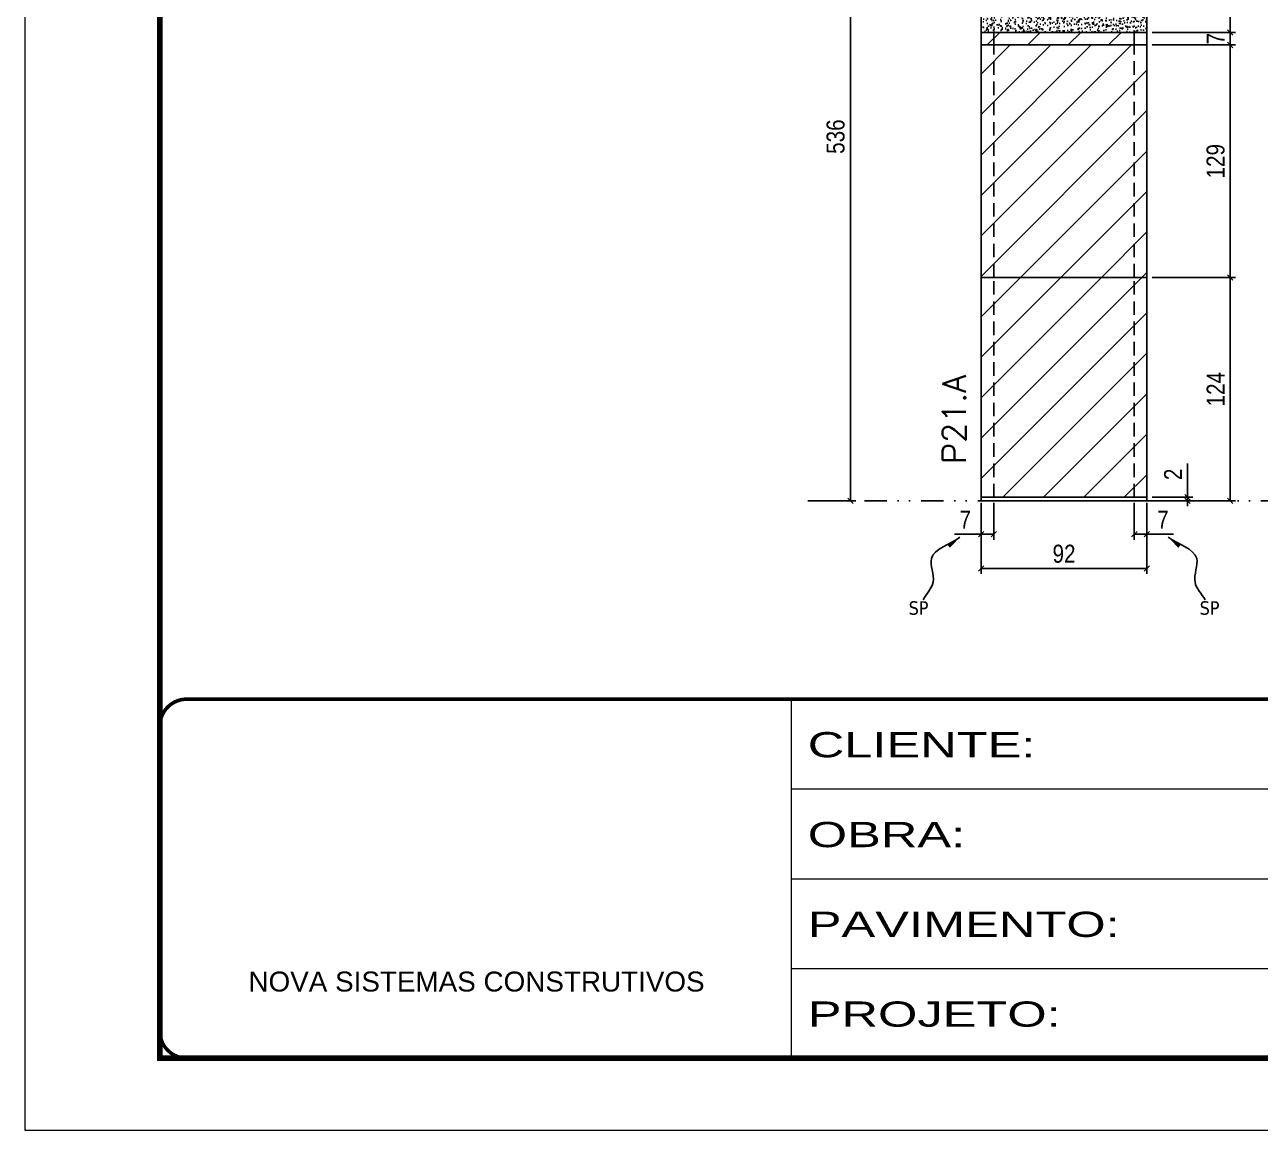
# Model space of a CAD drawing. Extents: x 28748 to 35002, y 14885 to 43501.
# Drawn here: x 30347 to 31033, y 41302 to 41916 of the extents above; entities that cross this region are included whole.
import ezdxf

# ---------------------------------------------------------------- set-up
doc = ezdxf.new("R2010")
doc.units = 0
for name, pattern in [('CONTINUO', [0]), ('DASHED', [0.75, 0.5, -0.25]), ('DIVIDE2', [0.625, 0.25, -0.125, 0, -0.125, 0, -0.125]), ('HIDDEN', [0.375, 0.25, -0.125])]:
    doc.linetypes.add(name, pattern=pattern)
for name, color, linetype in [('COTA', 241, 'Continuous'), ('Nível', 160, 'Continuous'), ('Painéis', 200, 'Continuous'), ('Sarrafo de Pressão', 42, 'HIDDEN'), ('texto', 7, 'Continuous')]:
    doc.layers.add(name, color=color, linetype=linetype)
for name, color, linetype, lineweight in [('Folhas', 255, 'Continuous', 9), ('Hachura', 251, 'Continuous', 9), ('SARRAFO DE PRESSAO', 251, 'DASHED', 9), ('Texto Seção', 7, 'Continuous', 15)]:
    doc.layers.add(name, color=color, linetype=linetype, lineweight=lineweight)
doc.styles.add('ARIAL', font='arial.ttf')
doc.styles.add('COTA TECNICA', font='techl___.ttf', dxfattribs={"height": 10})
doc.styles.add('COTA TECNICA-50', font='techl___.ttf', dxfattribs={"height": 10})
doc.styles.add('REGUA-120', font='ROMANS.shx', dxfattribs={"height": 15})
doc.styles.get("Standard").update_dxf_attribs({"font": 'arial.ttf'})
doc.styles.add('Tecnologia', font='')
doc.styles.get('Tecnologia').set_extended_font_data('Forgotten Futurist')
doc.dimstyles.new('COTA PAINEL-50', dxfattribs={"dimtxt": 10, "dimasz": 3, "dimexe": 3, "dimexo": 3, "dimgap": 3, "dimtad": 1, "dimdec": 1, "dimzin": 12, "dimdsep": 46, "dimtxsty": 'COTA TECNICA-50', "dimblk1": 'OBLIQUE', "dimblk2": 'OBLIQUE', "dimsah": 1, "dimcen": 0.9, "dimclrd": 4, "dimclre": 4, "dimclrt": 240, "dimadec": 1, "dimazin": 3, "dimtfac": 1, "dimtdec": 1, "dimtmove": 0, "dimatfit": 3, "dimfxl": 1, "dimtolj": 1, "dimtzin": 12, "dimarcsym": 0})
doc.dimstyles.new('PAINEL', dxfattribs={"dimtxt": 10, "dimasz": 3, "dimexe": 3, "dimexo": 3, "dimgap": 3, "dimtad": 1, "dimdec": 1, "dimzin": 12, "dimdsep": 46, "dimtxsty": 'COTA TECNICA', "dimblk1": 'OBLIQUE', "dimblk2": 'OBLIQUE', "dimsah": 1, "dimcen": 0.9, "dimclrd": 4, "dimclre": 4, "dimclrt": 240, "dimadec": 1, "dimazin": 3, "dimtfac": 1, "dimtdec": 1, "dimtmove": 0, "dimatfit": 3, "dimfxl": 1, "dimtolj": 1, "dimtzin": 12, "dimarcsym": 0})
doc.dimstyles.get("Standard").update_dxf_attribs({"dimtxt": 0.18, "dimasz": 0.18, "dimexe": 0.18, "dimexo": 0.0625, "dimgap": 0.09, "dimtad": 0, "dimtih": 1, "dimtoh": 1, "dimdec": 4, "dimzin": 0, "dimdsep": 46, "dimtxsty": 'Standard', "dimcen": 0.09, "dimadec": 0, "dimazin": 0, "dimtfac": 1, "dimtdec": 4, "dimtofl": 0, "dimtmove": 0, "dimatfit": 3, "dimfxl": 1, "dimtolj": 1, "dimtzin": 0, "dimarcsym": 0})
pattern_1 = [(45, (-100272.658, 8218.5), (-11.2253202, 11.2253202), [])]

# ---------------------------------------------------------------- blocks, each defined once
blk = doc.blocks.new('9999999999')
at = {"color": 30, "linetype": 'CONTINUO'}
for p, q in [((98564.56, 34230.21), (98564.56, 34429.45)), ((98564.56, 34379.64), (99583.98, 34379.64)), ((98564.56, 34329.83), (99487.98, 34329.83)), ((98564.56, 34280.02), (99487.98, 34280.02))]:
    blk.add_line(p, q, dxfattribs=at)
at = {"color": 30, "linetype": 'CONTINUO', "const_width": 2}
blk.add_lwpolyline([(99583.98, 34230.21), (99583.98, 34414.45, 0.414214), (99568.98, 34429.45), (98228.98, 34429.45, 0.414214), (98213.98, 34414.45), (98213.98, 34245.21, 0.414214), (98228.98, 34230.21), (99583.98, 34230.21)], format="xyb", dxfattribs=at)
at = {"layer": 'Folhas'}
blk.add_lwpolyline([(98138.98, 34190.21), (99623.98, 34190.21), (99623.98, 35240.21), (98138.98, 35240.21)], close=True, dxfattribs=at)
at = {"layer": 'Folhas', "color": 30, "const_width": 3}
blk.add_lwpolyline([(98213.98, 34230.21), (99583.98, 34230.21), (99583.98, 35200.21), (98213.98, 35200.21)], close=True, dxfattribs=at)
at = {"color": 7, "linetype": 'Continuous', "ltscale": 5, "style": 'ARIAL'}
blk.add_text('NOVA SISTEMAS CONSTRUTIVOS', height=11.0592, dxfattribs=at).set_placement((98263.19, 34267.21))
at = {"layer": 'Folhas', "color": 7, "style": 'Tecnologia', "width": 1.5}
for s, p in [('CLIENTE:', (98573.65, 34397.17)), ('OBRA:', (98573.65, 34347.31)), ('PAVIMENTO:', (98573.65, 34297.5)), ('PROJETO:', (98573.65, 34247.69))]:
    blk.add_text(s, height=14, dxfattribs=at).set_placement(p)
blk = doc.blocks.new('_Oblique')
at = {"color": 0, "linetype": 'ByBlock', "lineweight": -2}
blk.add_line((-0.5, -0.5), (0.5, 0.5), dxfattribs=at)
blk = doc.blocks.new('*D221')
at = {"layer": 'COTA', "color": 4, "linetype": 'ByBlock', "lineweight": -2, "transparency": 16777216}
for p, q in [((30784.5, 42187.41), (30808.22, 42187.41)), ((30805.22, 42187.41), (30805.22, 41651.41)), ((30784.5, 41651.41), (30808.22, 41651.41))]:
    blk.add_line(p, q, dxfattribs=at)
at = {"layer": 'Defpoints', "color": 0, "linetype": 'ByBlock', "transparency": 16777216}
for p in [(30781.5, 42187.41), (30781.5, 41651.41), (30805.22, 41651.41)]:
    blk.add_point(p, dxfattribs=at)
at = {"layer": 'COTA', "color": 4, "linetype": 'ByBlock', "lineweight": -2, "transparency": 16777216, "xscale": 3, "yscale": 3, "zscale": 3}
for p, rotation in [((30805.22, 42187.41), 90), ((30805.22, 41651.41), 270)]:
    blk.add_blockref('_Oblique', p, dxfattribs=dict(at, rotation=rotation))
at = {"layer": 'COTA', "color": 240, "linetype": 'ByBlock', "transparency": 16777216, "insert": (30797, 41853.57), "char_height": 10, "attachment_point": 5, "rotation": 90, "style": 'COTA TECNICA'}
blk.add_mtext('\\A1;536', dxfattribs=at)
blk = doc.blocks.new('*D222')
at = {"layer": 'COTA', "color": 4, "lineweight": -2, "transparency": 16777216}
for p, q in [((30877.79, 41650.41), (30877.79, 41610.96)), ((30969.79, 41650.41), (30969.79, 41610.96)), ((30877.79, 41613.96), (30969.79, 41613.96))]:
    blk.add_line(p, q, dxfattribs=at)
at = {"layer": 'Defpoints', "color": 0, "transparency": 16777216}
for p in [(30877.79, 41653.41), (30969.79, 41653.41), (30969.79, 41613.96)]:
    blk.add_point(p, dxfattribs=at)
at = {"layer": 'COTA', "color": 4, "lineweight": -2, "transparency": 16777216, "xscale": 3, "yscale": 3, "zscale": 3, "rotation": 180}
blk.add_blockref('_Oblique', (30877.79, 41613.96), dxfattribs=at)
at = {"layer": 'COTA', "color": 4, "lineweight": -2, "transparency": 16777216, "xscale": 3, "yscale": 3, "zscale": 3}
blk.add_blockref('_Oblique', (30969.79, 41613.96), dxfattribs=at)
at = {"layer": 'COTA', "color": 240, "transparency": 16777216, "insert": (30923.79, 41622.05), "char_height": 10, "attachment_point": 5, "style": 'COTA TECNICA'}
blk.add_mtext('\\A1;92', dxfattribs=at)
blk = doc.blocks.new('*D223')
at = {"layer": 'COTA', "color": 4, "lineweight": -2, "transparency": 16777216}
for p, q in [((30877.79, 41648.41), (30877.79, 41629.9)), ((30884.79, 41650.41), (30884.79, 41629.9)), ((30877.79, 41632.9), (30863.06, 41632.9)), ((30884.79, 41632.9), (30877.79, 41632.9))]:
    blk.add_line(p, q, dxfattribs=at)
at = {"layer": 'Defpoints', "color": 0, "transparency": 16777216}
for p in [(30877.79, 41651.41), (30884.79, 41653.41), (30877.79, 41632.9)]:
    blk.add_point(p, dxfattribs=at)
at = {"layer": 'COTA', "color": 4, "lineweight": -2, "transparency": 16777216, "xscale": 3, "yscale": 3, "zscale": 3, "rotation": 180}
blk.add_blockref('_Oblique', (30877.79, 41632.9), dxfattribs=at)
at = {"layer": 'COTA', "color": 4, "lineweight": -2, "transparency": 16777216, "xscale": 3, "yscale": 3, "zscale": 3}
blk.add_blockref('_Oblique', (30884.79, 41632.9), dxfattribs=at)
at = {"layer": 'COTA', "color": 240, "transparency": 16777216, "insert": (30868.93, 41640.98), "char_height": 10, "attachment_point": 5, "style": 'COTA TECNICA-50'}
blk.add_mtext('\\A1;7', dxfattribs=at)
blk = doc.blocks.new('*D224')
at = {"layer": 'COTA', "color": 4, "lineweight": -2, "transparency": 16777216}
for p, q in [((30962.79, 41650.41), (30962.79, 41629.9)), ((30969.79, 41648.41), (30969.79, 41629.9)), ((30962.79, 41632.9), (30969.79, 41632.9)), ((30969.79, 41632.9), (30984.52, 41632.9))]:
    blk.add_line(p, q, dxfattribs=at)
at = {"layer": 'Defpoints', "color": 0, "transparency": 16777216}
for p in [(30962.79, 41653.41), (30969.79, 41651.41), (30969.79, 41632.9)]:
    blk.add_point(p, dxfattribs=at)
at = {"layer": 'COTA', "color": 4, "lineweight": -2, "transparency": 16777216, "xscale": 3, "yscale": 3, "zscale": 3, "rotation": 180}
blk.add_blockref('_Oblique', (30962.79, 41632.9), dxfattribs=at)
at = {"layer": 'COTA', "color": 4, "lineweight": -2, "transparency": 16777216, "xscale": 3, "yscale": 3, "zscale": 3}
blk.add_blockref('_Oblique', (30969.79, 41632.9), dxfattribs=at)
at = {"layer": 'COTA', "color": 240, "transparency": 16777216, "insert": (30978.66, 41640.98), "char_height": 10, "attachment_point": 5, "style": 'COTA TECNICA-50'}
blk.add_mtext('\\A1;7', dxfattribs=at)
blk = doc.blocks.new('*D225')
at = {"layer": 'COTA', "color": 4, "lineweight": -2, "transparency": 16777216}
for p, q in [((30972.79, 41775.41), (31019.03, 41775.41)), ((31016.03, 41651.41), (31016.03, 41775.41)), ((30972.79, 41651.41), (31019.03, 41651.41))]:
    blk.add_line(p, q, dxfattribs=at)
at = {"layer": 'Defpoints', "color": 0, "transparency": 16777216}
for p in [(30969.79, 41775.41), (31016.03, 41775.41), (30969.79, 41651.41)]:
    blk.add_point(p, dxfattribs=at)
at = {"layer": 'COTA', "color": 4, "lineweight": -2, "transparency": 16777216, "xscale": 3, "yscale": 3, "zscale": 3}
for p, rotation in [((31016.03, 41775.41), 90), ((31016.03, 41651.41), 270)]:
    blk.add_blockref('_Oblique', p, dxfattribs=dict(at, rotation=rotation))
at = {"layer": 'COTA', "color": 240, "transparency": 16777216, "insert": (31007.96, 41713.41), "char_height": 10, "attachment_point": 5, "rotation": 90, "style": 'COTA TECNICA-50'}
blk.add_mtext('\\A1;124', dxfattribs=at)
blk = doc.blocks.new('*D226')
at = {"layer": 'COTA', "color": 4, "lineweight": -2, "transparency": 16777216}
for p, q in [((30992.32, 41653.41), (30992.32, 41672.22)), ((30972.79, 41653.41), (30995.32, 41653.41)), ((30972.79, 41651.41), (30995.32, 41651.41)), ((30992.32, 41651.41), (30992.32, 41653.41)), ((30992.32, 41651.41), (30992.32, 41648.41))]:
    blk.add_line(p, q, dxfattribs=at)
at = {"layer": 'Defpoints', "color": 0, "transparency": 16777216}
for p in [(30969.79, 41653.41), (30969.79, 41651.41), (30992.32, 41651.41)]:
    blk.add_point(p, dxfattribs=at)
at = {"layer": 'COTA', "color": 4, "lineweight": -2, "transparency": 16777216, "xscale": 3, "yscale": 3, "zscale": 3}
for p, rotation in [((30992.32, 41653.41), 270), ((30992.32, 41651.41), 90)]:
    blk.add_blockref('_Oblique', p, dxfattribs=dict(at, rotation=rotation))
at = {"layer": 'COTA', "color": 240, "transparency": 16777216, "insert": (30984.32, 41666.16), "char_height": 10, "attachment_point": 5, "rotation": 90, "style": 'COTA TECNICA-50'}
blk.add_mtext('\\A1;2', dxfattribs=at)
blk = doc.blocks.new('*D193')
at = {"layer": 'COTA', "color": 4, "linetype": 'ByBlock', "lineweight": -2, "transparency": 16777216}
for p, q in [((30972.79, 41904.41), (31019.03, 41904.41)), ((31016.03, 41904.41), (31016.03, 41775.41)), ((30972.79, 41775.41), (31019.03, 41775.41))]:
    blk.add_line(p, q, dxfattribs=at)
at = {"layer": 'Defpoints', "color": 0, "linetype": 'ByBlock', "transparency": 16777216}
for p in [(30969.79, 41904.41), (30969.79, 41775.41), (31016.03, 41775.41)]:
    blk.add_point(p, dxfattribs=at)
at = {"layer": 'COTA', "color": 4, "linetype": 'ByBlock', "lineweight": -2, "transparency": 16777216, "xscale": 3, "yscale": 3, "zscale": 3}
for p, rotation in [((31016.03, 41904.41), 90), ((31016.03, 41775.41), 270)]:
    blk.add_blockref('_Oblique', p, dxfattribs=dict(at, rotation=rotation))
at = {"layer": 'COTA', "color": 240, "linetype": 'ByBlock', "transparency": 16777216, "insert": (31007.95, 41839.91), "char_height": 10, "attachment_point": 5, "rotation": 90, "style": 'COTA TECNICA'}
blk.add_mtext('\\A1;129', dxfattribs=at)
blk = doc.blocks.new('*D1458')
at = {"layer": 'COTA', "color": 4, "lineweight": -2, "transparency": 16777216}
for p, q in [((30972.79, 41911.41), (31019.03, 41911.41)), ((31016.03, 41904.41), (31016.03, 41911.41)), ((30972.79, 41904.41), (31019.03, 41904.41))]:
    blk.add_line(p, q, dxfattribs=at)
at = {"layer": 'Defpoints', "color": 0, "transparency": 16777216}
for p in [(30969.79, 41911.41), (31016.03, 41911.41), (30969.79, 41904.41)]:
    blk.add_point(p, dxfattribs=at)
at = {"layer": 'COTA', "color": 4, "lineweight": -2, "transparency": 16777216, "xscale": 3, "yscale": 3, "zscale": 3}
for p, rotation in [((31016.03, 41911.41), 90), ((31016.03, 41904.41), 270)]:
    blk.add_blockref('_Oblique', p, dxfattribs=dict(at, rotation=rotation))
at = {"layer": 'COTA', "color": 240, "transparency": 16777216, "insert": (31007.96, 41907.91), "char_height": 10, "attachment_point": 5, "rotation": 90, "style": 'COTA TECNICA-50'}
blk.add_mtext('\\A1;7', dxfattribs=at)
blk = doc.blocks.new('*D2224')
at = {"layer": 'COTA', "color": 4, "lineweight": -2, "transparency": 16777216}
for p, q in [((30972.79, 41975.41), (31019.03, 41975.41)), ((31016.03, 41911.41), (31016.03, 41975.41)), ((30972.79, 41911.41), (31019.03, 41911.41))]:
    blk.add_line(p, q, dxfattribs=at)
at = {"layer": 'Defpoints', "color": 0, "transparency": 16777216}
for p in [(30969.79, 41975.41), (31016.03, 41975.41), (30969.79, 41911.41)]:
    blk.add_point(p, dxfattribs=at)
at = {"layer": 'COTA', "color": 4, "lineweight": -2, "transparency": 16777216, "xscale": 3, "yscale": 3, "zscale": 3}
for p, rotation in [((31016.03, 41975.41), 90), ((31016.03, 41911.41), 270)]:
    blk.add_blockref('_Oblique', p, dxfattribs=dict(at, rotation=rotation))
at = {"layer": 'COTA', "color": 240, "transparency": 16777216, "insert": (31007.93, 41943.41), "char_height": 10, "attachment_point": 5, "rotation": 90, "style": 'COTA TECNICA'}
blk.add_mtext('\\A1;64', dxfattribs=at)

msp = doc.modelspace()

# ---------------------------------------------------------------- hatches: boundary and pattern name
at = {"layer": 'COTA', "linetype": 'ByBlock'}
h = msp.add_hatch(dxfattribs=at)
h.set_pattern_fill('AR-CONC', color=256, scale=0.03)
h.paths.add_polyline_path([(30969.79, 41975.41), (30878.59, 41975.41), (30878.59, 41918.41), (30877.79, 41918.41), (30877.79, 41911.41), (30969.79, 41911.41)])
at = {"layer": 'Hachura', "linetype": 'ByBlock'}
h = msp.add_hatch(dxfattribs=at)
h.set_pattern_fill('ANSI31', color=256, scale=5)
h.paths.add_polyline_path([(30969.79, 41911.41), (30877.79, 41911.41), (30877.79, 41904.41), (30969.79, 41904.41)])
h = msp.add_hatch(dxfattribs=at)
h.set_pattern_fill('ANSI31', color=256, scale=5)
h.set_pattern_definition(pattern_1)
h.paths.add_polyline_path([(30969.79, 41904.41), (30877.79, 41904.41), (30877.79, 41775.41), (30969.79, 41775.41)])
h = msp.add_hatch(dxfattribs=at)
h.set_pattern_fill('ANSI31', color=256, scale=5)
h.set_pattern_definition(pattern_1)
h.paths.add_polyline_path([(30969.79, 41775.41), (30877.79, 41775.41), (30877.79, 41653.41), (30969.79, 41653.41)])

# ---------------------------------------------------------------- linework, layer by layer
at = {"layer": 'COTA', "linetype": 'ByBlock'}
for p, q in [((30877.79, 41911.41), (30877.79, 42187.41)), ((30969.79, 41975.41), (30969.79, 41911.41))]:
    msp.add_line(p, q, dxfattribs=at)
at = {"layer": 'Nível', "color": 4, "linetype": 'DIVIDE2', "ltscale": 50}
msp.add_line((30781.5, 41651.41), (31791.84, 41651.41), dxfattribs=at)
at = {"layer": 'Painéis'}
for p, q in [((30877.79, 41904.41), (30877.79, 41911.41)), ((30877.79, 41911.41), (30969.79, 41911.41)), ((30969.79, 41911.41), (30969.79, 41904.41)), ((30969.79, 41904.41), (30877.79, 41904.41))]:
    msp.add_line(p, q, dxfattribs=at)
for points in [[(30877.79, 41775.41), (30969.79, 41775.41), (30969.79, 41904.41), (30877.79, 41904.41)], [(30877.79, 41653.41), (30969.79, 41653.41), (30969.79, 41775.41), (30877.79, 41775.41)], [(30877.79, 41653.41), (30969.79, 41653.41), (30969.79, 41651.41), (30877.79, 41651.41)]]:
    msp.add_lwpolyline(points, close=True, dxfattribs=at)
at = {"layer": 'Sarrafo de Pressão', "ltscale": 30}
for p, q in [((30884.79, 41904.41), (30884.79, 41911.41)), ((30962.79, 41904.41), (30962.79, 41911.41)), ((30884.79, 41775.41), (30884.79, 41904.41)), ((30962.79, 41775.41), (30962.79, 41904.41)), ((30884.79, 41653.41), (30884.79, 41775.41)), ((30962.79, 41653.41), (30962.79, 41775.41))]:
    msp.add_line(p, q, dxfattribs=at)

# ---------------------------------------------------------------- block references
at = {"layer": 'SARRAFO DE PRESSAO', "color": 6, "linetype": 'ByBlock'}
msp.add_blockref('9999999999', (-67792.14, 7111.96), dxfattribs=at)

# ---------------------------------------------------------------- texts
at = {"layer": 'texto', "color": 0, "char_height": 7.5, "attachment_point": 5}
for insert in [(30843.02, 41591.92), (31004.57, 41591.92)]:
    msp.add_mtext('{\\fTahoma|b0|i0|c0|p34;\\C4;SP}', dxfattribs=dict(at, insert=insert))
at = {"layer": 'Texto Seção', "insert": (30869.25, 41671.88), "char_height": 13, "width": 285.3299, "attachment_point": 7, "rotation": 90, "style": 'REGUA-120'}
msp.add_mtext('P21.A', dxfattribs=at)

# ---------------------------------------------------------------- dimensions: what is measured, and where the dimension line sits
at = {"layer": 'COTA', "linetype": 'ByBlock'}
dim = msp.add_linear_dim(base=(30805.22, 41651.41), p1=(30781.5, 42187.41), p2=(30781.5, 41651.41), angle=90, dimstyle='PAINEL', dxfattribs=at)
dim.commit()
dim.dimension.update_dxf_attribs({"geometry": '*D221', "text_midpoint": (30805.22, 41853.57), "dimtype": 160})
at = {"layer": 'COTA'}
for base, p1, p2, angle, dimstyle, picture, middle in [((31016.03, 41975.41), (30969.79, 41911.41), (30969.79, 41975.41), 90, 'PAINEL', '*D2224', (31007.93, 41943.41)), ((31016.03, 41775.41), (30969.79, 41651.41), (30969.79, 41775.41), 90, 'COTA PAINEL-50', '*D225', (31007.96, 41713.41)), ((30877.79, 41632.9), (30884.79, 41653.41), (30877.79, 41651.41), 180, 'COTA PAINEL-50', '*D223', (30868.93, 41640.98))]:
    dim = msp.add_linear_dim(base=base, p1=p1, p2=p2, angle=angle, dimstyle=dimstyle, dxfattribs=at)
    dim.commit()
    dim.dimension.update_dxf_attribs({"geometry": picture, "text_midpoint": middle})
for base, p1, p2, picture, middle in [((31016.03, 41911.41), (30969.79, 41904.41), (30969.79, 41911.41), '*D1458', (31016.03, 41907.91)), ((30992.32, 41651.41), (30969.79, 41653.41), (30969.79, 41651.41), '*D226', (30992.32, 41666.16))]:
    dim = msp.add_linear_dim(base=base, p1=p1, p2=p2, angle=90, dimstyle='COTA PAINEL-50', dxfattribs=at)
    dim.commit()
    dim.dimension.update_dxf_attribs({"geometry": picture, "text_midpoint": middle, "dimtype": 160})
at = {"layer": 'COTA', "linetype": 'ByBlock'}
dim = msp.add_linear_dim(base=(31016.03, 41775.41), p1=(30969.79, 41904.41), p2=(30969.79, 41775.41), angle=90, dimstyle='PAINEL', dxfattribs=at)
dim.commit()
dim.dimension.update_dxf_attribs({"geometry": '*D193', "text_midpoint": (31007.95, 41839.91)})
at = {"layer": 'COTA'}
dim = msp.add_linear_dim(base=(30969.79, 41613.96), p1=(30877.79, 41653.41), p2=(30969.79, 41653.41), dimstyle='PAINEL', override={"dimarcsym": 2}, dxfattribs=at)
dim.commit()
dim.dimension.update_dxf_attribs({"geometry": '*D222', "text_midpoint": (30923.79, 41622.05)})
dim = msp.add_linear_dim(base=(30969.79, 41632.9), p1=(30962.79, 41653.41), p2=(30969.79, 41651.41), dimstyle='COTA PAINEL-50', dxfattribs=at)
dim.commit()
dim.dimension.update_dxf_attribs({"geometry": '*D224', "text_midpoint": (30978.66, 41640.98)})

# ---------------------------------------------------------------- leaders
at = {"layer": 'COTA', "path_type": 1}
for points in [[(30865.96, 41631.23), (30850.18, 41619.4), (30851.1, 41606.39), (30845.55, 41596.61)], [(30981.62, 41631.23), (30997.41, 41619.4), (30996.48, 41606.39), (31002.04, 41596.61)]]:
    msp.add_leader(points, dimstyle='Standard', override={"dimasz": 8}, dxfattribs=at)

doc.saveas('drawing.dxf')
